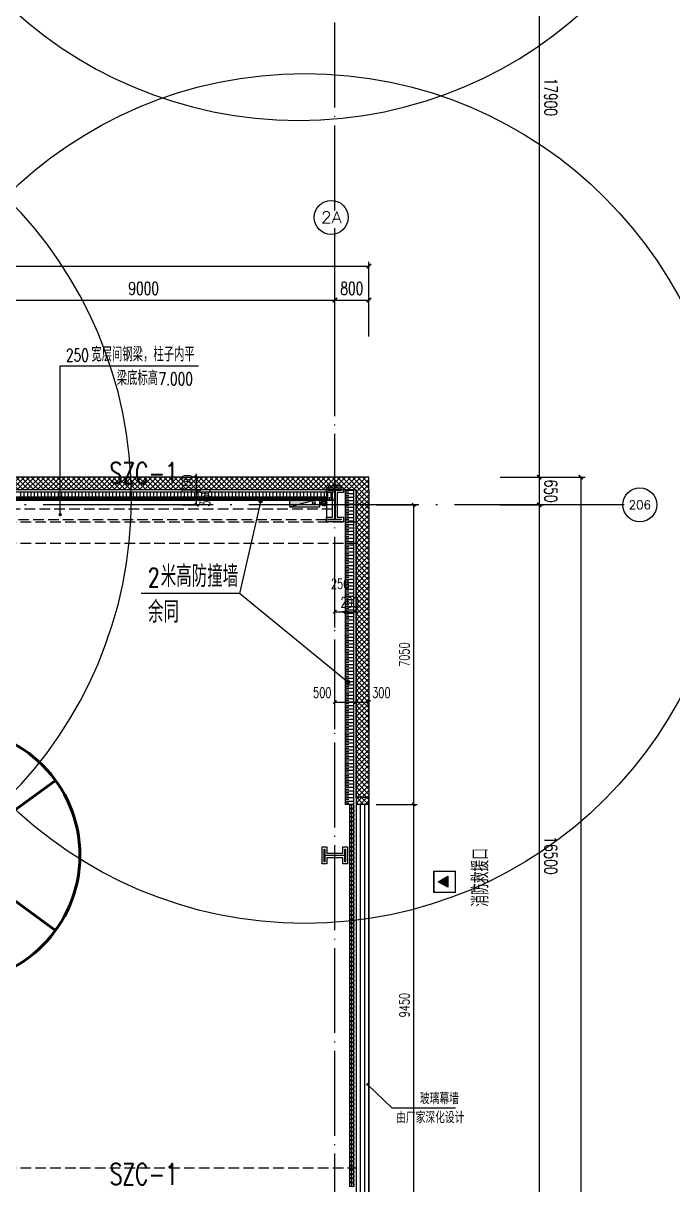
# Model space of a CAD drawing. Extents: x -1313754 to 847533, y 489853 to 941203.
# Drawn here: x -136190 to -120899, y 706568 to 733905 of the extents above; entities that cross this region are included whole.
import ezdxf
from ezdxf.enums import TextEntityAlignment as Align

# ---------------------------------------------------------------- set-up
doc = ezdxf.new("R2010")
doc.units = 0
doc.header["$LTSCALE"] = 1000
doc.header["$MEASUREMENT"] = 0
for name, pattern in [('CENTER', [2, 1.25, -0.25, 0.25, -0.25]), ('DASH', [0.35, 0.25, -0.1]), ('DOTE', [2.42, 2, -0.2, 0.02, -0.2])]:
    doc.linetypes.add(name, pattern=pattern)
doc.layers.get('Defpoints').update_dxf_attribs({"color": 210})
for name, color, linetype in [('99平面图例外参$0$A-HATCH-2', 251, 'Continuous'), ('A-AXIS-D', 1, 'Continuous'), ('A-AXIS-DOTE', 14, 'DOTE'), ('A-AXIS-DP', 126, 'Continuous'), ('A-AXIS-SYMB', 3, 'Continuous'), ('A-HATCH-2', 251, 'Continuous'), ('A-HRAIL', 173, 'Continuous'), ('A-LIN-V', 9, 'Continuous'), ('A-SFCE', 30, 'Continuous'), ('A-TEXT', 61, 'Continuous'), ('A-WINDOW', 140, 'Continuous'), ('AS-COLN', 6, 'Continuous'), ('AS-WALL', 40, 'Continuous'), ('AS-结构边线层', 200, 'Continuous'), ('CURTWALL', 4, 'Continuous'), ('DIM_SYMB', 3, 'Continuous'), ('PUB_HATCH', 8, 'Continuous'), ('PUB_TEXT', 7, 'Continuous'), ('RP-N2-01$0$$0$A-WIND-J', 1, 'Continuous'), ('RP-N2-01$0$A-WIND-J', 3, 'Continuous'), ('SB_ZF消火栓', 10, 'Continuous')]:
    doc.layers.add(name, color=color, linetype=linetype)
for name, color, linetype, lineweight in [('LG-ZF消防', 1, 'Continuous', 60), ('THIN', 7, 'Continuous', 0), ('柱间支撑', 6, 'CENTER', 0)]:
    doc.layers.add(name, color=color, linetype=linetype, lineweight=lineweight)
doc.styles.add('_TCH_AXIS', font='COMPLEX', dxfattribs={"bigfont": 'GBCBIG'})
doc.styles.add('_TCH_DIM', font='SIMPLEX', dxfattribs={"bigfont": 'GBCBIG'})
doc.styles.add('_TCH_DIM_T3', font='SIMPLEX', dxfattribs={"width": 0.705882, "bigfont": 'GBCBIG'})
doc.styles.add('A-DIM_T3', font='SIMPLEX', dxfattribs={"width": 0.705882, "bigfont": 'GBCBIG'})
doc.styles.add('TSSD_Rein', font='tj-romans1.shx', dxfattribs={"width": 0.7, "bigfont": 'tj-hztxt.shx'})
doc.dimstyles.new('_TCH_ARCH&&10', dxfattribs={"dimtxt": 29.75, "dimasz": 10, "dimexe": 10, "dimexo": 10, "dimgap": 12.625, "dimtad": 1, "dimdec": 0, "dimzin": 0, "dimdsep": 46, "dimtxsty": '_TCH_DIM_T3', "dimblk": 'ARCHTICK', "dimcen": 0.09, "dimclrt": 7, "dimazin": 2, "dimtfac": 1, "dimtdec": 0, "dimtix": 1, "dimtmove": 2, "dimatfit": 3, "dimfxl": 0, "dimtolj": 1, "dimtzin": 0, "dimarcsym": 0})
doc.dimstyles.new('_TCH_ARCH&&100', dxfattribs={"dimtxt": 297.5, "dimasz": 100, "dimexe": 100, "dimexo": 100, "dimgap": 126.25, "dimtad": 1, "dimdec": 0, "dimzin": 0, "dimdsep": 46, "dimtxsty": '_TCH_DIM_T3', "dimblk": 'ARCHTICK', "dimcen": 0.09, "dimclrt": 7, "dimazin": 2, "dimtfac": 1, "dimtdec": 0, "dimtix": 1, "dimtmove": 2, "dimatfit": 3, "dimfxl": 0, "dimtolj": 1, "dimtzin": 0, "dimarcsym": 0})
doc.dimstyles.new('_TCH_ARCH&&80', dxfattribs={"dimtxt": 238, "dimasz": 80, "dimexe": 80, "dimexo": 80, "dimgap": 101, "dimtad": 1, "dimdec": 0, "dimzin": 0, "dimdsep": 46, "dimtxsty": '_TCH_DIM_T3', "dimblk": 'ARCHTICK', "dimcen": 0.09, "dimclrt": 7, "dimazin": 2, "dimtfac": 1, "dimtdec": 0, "dimtix": 1, "dimtmove": 2, "dimatfit": 3, "dimfxl": 0, "dimtolj": 1, "dimtzin": 0, "dimarcsym": 0})
doc.dimstyles.new('A-DIM&&100', dxfattribs={"dimtxt": 297.5, "dimasz": 100, "dimexe": 100, "dimexo": 100, "dimgap": 126.25, "dimtad": 1, "dimdec": 0, "dimzin": 0, "dimdsep": 46, "dimtxsty": 'A-DIM_T3', "dimblk": 'ARCHTICK', "dimcen": 0.09, "dimclrt": 7, "dimazin": 2, "dimtfac": 1, "dimtdec": 0, "dimtix": 1, "dimtmove": 2, "dimatfit": 3, "dimfxl": 0, "dimtolj": 1, "dimtzin": 0, "dimarcsym": 0})
pattern_1 = [(45, (60, 0), (-60.000061, 60.000061), []), (135, (60, 0), (-60.000061, -60.000061), [])]

# ---------------------------------------------------------------- blocks, each defined once
blk = doc.blocks.new('_ArchTick')
at = {"color": 0, "linetype": 'ByBlock', "const_width": 0.4}
blk.add_lwpolyline([(-0.5, -0.5), (0.5, 0.5)], dxfattribs=at)
blk = doc.blocks.new('*D1317')
at = {"layer": 'A-AXIS-D', "color": 0, "lineweight": -2}
for p, q in [((95776, -63700), (96792, -63700)), ((96692, -63700), (96692, -81600)), ((95776, -81600), (96792, -81600))]:
    blk.add_line(p, q, dxfattribs=at)
at = {"layer": 'Defpoints', "color": 0}
for p in [(95676, -63700), (95676, -81600), (96692, -81600)]:
    blk.add_point(p, dxfattribs=at)
at = {"layer": 'A-AXIS-D', "color": 0, "lineweight": -2, "xscale": 100, "yscale": 100, "zscale": 100}
for p, rotation in [((96692, -63700), 90), ((96692, -81600), 270)]:
    blk.add_blockref('_ArchTick', p, dxfattribs=dict(at, rotation=rotation))
at = {"layer": 'A-AXIS-D', "color": 7, "insert": (96967, -72650), "char_height": 297.5, "attachment_point": 5, "rotation": 270, "style": 'A-DIM_T3'}
blk.add_mtext('\\A1;17900', dxfattribs=at)
blk = doc.blocks.new('*D1318')
at = {"layer": 'A-AXIS-D', "color": 0, "lineweight": -2}
for p, q in [((95776, -81600), (96792, -81600)), ((96692, -81600), (96692, -82250)), ((95776, -82250), (96792, -82250))]:
    blk.add_line(p, q, dxfattribs=at)
at = {"layer": 'Defpoints', "color": 0}
for p in [(95676, -81600), (95676, -82250), (96692, -82250)]:
    blk.add_point(p, dxfattribs=at)
at = {"layer": 'A-AXIS-D', "color": 0, "lineweight": -2, "xscale": 100, "yscale": 100, "zscale": 100}
for p, rotation in [((96692, -81600), 90), ((96692, -82250), 270)]:
    blk.add_blockref('_ArchTick', p, dxfattribs=dict(at, rotation=rotation))
at = {"layer": 'A-AXIS-D', "color": 7, "insert": (96967, -81925), "char_height": 297.5, "attachment_point": 5, "rotation": 270, "style": 'A-DIM_T3'}
blk.add_mtext('\\A1;650', dxfattribs=at)
blk = doc.blocks.new('*D1319')
at = {"layer": 'A-AXIS-D', "color": 0, "lineweight": -2}
for p, q in [((95776, -82250), (96792, -82250)), ((96692, -82250), (96692, -98750)), ((95776, -98750), (96792, -98750))]:
    blk.add_line(p, q, dxfattribs=at)
at = {"layer": 'Defpoints', "color": 0}
for p in [(95676, -82250), (95676, -98750), (96692, -98750)]:
    blk.add_point(p, dxfattribs=at)
at = {"layer": 'A-AXIS-D', "color": 0, "lineweight": -2, "xscale": 100, "yscale": 100, "zscale": 100}
for p, rotation in [((96692, -82250), 90), ((96692, -98750), 270)]:
    blk.add_blockref('_ArchTick', p, dxfattribs=dict(at, rotation=rotation))
at = {"layer": 'A-AXIS-D', "color": 7, "insert": (96967, -90500), "char_height": 297.5, "attachment_point": 5, "rotation": 270, "style": 'A-DIM_T3'}
blk.add_mtext('\\A1;16500', dxfattribs=at)
blk = doc.blocks.new('*D1402')
at = {"layer": 'A-AXIS-D', "color": 0, "lineweight": -2}
for p, q in [((82882, -78290), (82882, -77330)), ((91882, -78290), (91882, -77330)), ((82882, -77430), (91882, -77430))]:
    blk.add_line(p, q, dxfattribs=at)
at = {"layer": 'Defpoints', "color": 0}
for p in [(91882, -77430), (82882, -78390), (91882, -78390)]:
    blk.add_point(p, dxfattribs=at)
at = {"layer": 'A-AXIS-D', "color": 0, "lineweight": -2, "xscale": 100, "yscale": 100, "zscale": 100, "rotation": 180}
blk.add_blockref('_ArchTick', (82882, -77430), dxfattribs=at)
at = {"layer": 'A-AXIS-D', "color": 0, "lineweight": -2, "xscale": 100, "yscale": 100, "zscale": 100}
blk.add_blockref('_ArchTick', (91882, -77430), dxfattribs=at)
at = {"layer": 'A-AXIS-D', "color": 7, "insert": (87382, -77155), "char_height": 297.5, "attachment_point": 5, "style": '_TCH_DIM_T3'}
blk.add_mtext('\\A1;9000', dxfattribs=at)
blk = doc.blocks.new('*D1403')
at = {"layer": 'A-AXIS-D', "color": 0, "lineweight": -2}
for p, q in [((91882, -78290), (91882, -77330)), ((92682, -78290), (92682, -77330)), ((91882, -77430), (92682, -77430))]:
    blk.add_line(p, q, dxfattribs=at)
at = {"layer": 'Defpoints', "color": 0}
for p in [(92682, -77430), (91882, -78390), (92682, -78390)]:
    blk.add_point(p, dxfattribs=at)
at = {"layer": 'A-AXIS-D', "color": 0, "lineweight": -2, "xscale": 100, "yscale": 100, "zscale": 100, "rotation": 180}
blk.add_blockref('_ArchTick', (91882, -77430), dxfattribs=at)
at = {"layer": 'A-AXIS-D', "color": 0, "lineweight": -2, "xscale": 100, "yscale": 100, "zscale": 100}
blk.add_blockref('_ArchTick', (92682, -77430), dxfattribs=at)
at = {"layer": 'A-AXIS-D', "color": 7, "insert": (92282, -77155), "char_height": 297.5, "attachment_point": 5, "style": '_TCH_DIM_T3'}
blk.add_mtext('\\A1;800', dxfattribs=at)
blk = doc.blocks.new('*D1404')
at = {"layer": 'A-AXIS-D', "color": 0, "lineweight": -2}
for p, q in [((-65318, -78190), (-65318, -76530)), ((92682, -78190), (92682, -76530)), ((-65318, -76630), (92682, -76630))]:
    blk.add_line(p, q, dxfattribs=at)
at = {"layer": 'Defpoints', "color": 0}
for p in [(92682, -76630), (-65318, -78290), (92682, -78290)]:
    blk.add_point(p, dxfattribs=at)
at = {"layer": 'A-AXIS-D', "color": 0, "lineweight": -2, "xscale": 100, "yscale": 100, "zscale": 100, "rotation": 180}
blk.add_blockref('_ArchTick', (-65318, -76630), dxfattribs=at)
at = {"layer": 'A-AXIS-D', "color": 0, "lineweight": -2, "xscale": 100, "yscale": 100, "zscale": 100}
blk.add_blockref('_ArchTick', (92682, -76630), dxfattribs=at)
at = {"layer": 'A-AXIS-D', "color": 7, "insert": (13682, -76355), "char_height": 297.5, "attachment_point": 5, "style": '_TCH_DIM_T3'}
blk.add_mtext('\\A1;158000', dxfattribs=at)
blk = doc.blocks.new('*D1405')
at = {"layer": 'A-AXIS-D', "color": 0, "lineweight": -2}
for p, q in [((95876, -81600), (97772, -81600)), ((97672, -81600), (97672, -165400)), ((95876, -165400), (97772, -165400))]:
    blk.add_line(p, q, dxfattribs=at)
at = {"layer": 'Defpoints', "color": 0}
for p in [(95776, -81600), (95776, -165400), (97672, -165400)]:
    blk.add_point(p, dxfattribs=at)
at = {"layer": 'A-AXIS-D', "color": 0, "lineweight": -2, "xscale": 100, "yscale": 100, "zscale": 100}
for p, rotation in [((97672, -81600), 90), ((97672, -165400), 270)]:
    blk.add_blockref('_ArchTick', p, dxfattribs=dict(at, rotation=rotation))
at = {"layer": 'A-AXIS-D', "color": 7, "insert": (97947, -123500), "char_height": 297.5, "attachment_point": 5, "rotation": 270, "style": '_TCH_DIM_T3'}
blk.add_mtext('\\A1;83800', dxfattribs=at)
blk = doc.blocks.new('43243')
at = {"layer": 'AS-结构边线层'}
blk.add_lwpolyline([(-155994, 639720), (-146454, 639720), (-146454, 640170), (-144354, 640170), (-144354, 639720), (-128354, 639720), (-128354, 658060), (-128054, 658060), (-128054, 681330), (-128354, 681330), (-128354, 696460), (-128054, 696460), (-128054, 715680), (-128354, 715680), (-128354, 722920), (-128354, 722920), (-144354, 722920), (-144354, 722470), (-146454, 722470), (-146454, 722920), (-155994, 722920)], dxfattribs=at)
blk = doc.blocks.new('3243243')
at = {"layer": 'A-AXIS-SYMB'}
for p, q in [((-135320, 722340), (-135320, 725840)), ((-135320, 725840), (-132060, 725840))]:
    blk.add_line(p, q, dxfattribs=at)
at = {"layer": 'A-AXIS-SYMB', "const_width": 40}
blk.add_lwpolyline([(-135320, 722320, 1), (-135320, 722360, 1)], format="xyb", close=True, dxfattribs=at)
at = {"layer": 'A-SFCE', "linetype": 'DASH'}
for p, q in [((-128908.2, 722470), (-137704.2, 722470)), ((-129054.2, 722220), (-137704.2, 722220))]:
    blk.add_line(p, q, dxfattribs=at)
at = {"layer": 'PUB_TEXT', "style": '_TCH_DIM', "width": 0.705882}
for s, p in [('250', (-135185.2, 725945)), ('7.000', (-133005, 725385))]:
    blk.add_text(s, height=297.5, dxfattribs=at).set_placement(p)
at = {"layer": 'PUB_TEXT', "style": '_TCH_DIM'}
for s, p in [('宽层间钢梁，柱子内平', (-134585.2, 725945)), ('梁底标高', (-133988, 725385))]:
    blk.add_text(s, height=337.59, dxfattribs=at).set_placement(p)
blk = doc.blocks.new('*D1765')
at = {"layer": 'A-AXIS-DP', "color": 0, "lineweight": -2}
for p, q in [((-195790, 766880), (-195790, 766929)), ((-195790, 766919), (-195490, 766919)), ((-195490, 766880), (-195490, 766929))]:
    blk.add_line(p, q, dxfattribs=at)
at = {"layer": 'Defpoints', "color": 0}
for p in [(-195790, 766870), (-195490, 766919), (-195490, 766870)]:
    blk.add_point(p, dxfattribs=at)
at = {"layer": 'A-AXIS-DP', "color": 0, "lineweight": -2, "xscale": 10, "yscale": 10, "zscale": 10, "rotation": 180}
blk.add_blockref('_ArchTick', (-195790, 766919), dxfattribs=at)
at = {"layer": 'A-AXIS-DP', "color": 0, "lineweight": -2, "xscale": 10, "yscale": 10, "zscale": 10}
blk.add_blockref('_ArchTick', (-195490, 766919), dxfattribs=at)
at = {"layer": 'A-AXIS-DP', "color": 7, "insert": (-195640, 766946), "char_height": 29.8, "attachment_point": 5, "style": '_TCH_DIM_T3'}
blk.add_mtext('\\A1;300', dxfattribs=at)
blk = doc.blocks.new('*D1766')
at = {"layer": 'A-AXIS-DP', "color": 0, "lineweight": -2}
for p, q in [((-195800, 766820), (-195841, 766820)), ((-195831, 766120), (-195831, 766820)), ((-195800, 766120), (-195841, 766120))]:
    blk.add_line(p, q, dxfattribs=at)
at = {"layer": 'Defpoints', "color": 0}
for p in [(-195831, 766820), (-195790, 766820), (-195790, 766120)]:
    blk.add_point(p, dxfattribs=at)
at = {"layer": 'A-AXIS-DP', "color": 0, "lineweight": -2, "xscale": 10, "yscale": 10, "zscale": 10}
for p, rotation in [((-195831, 766820), 90), ((-195831, 766120), 270)]:
    blk.add_blockref('_ArchTick', p, dxfattribs=dict(at, rotation=rotation))
at = {"layer": 'A-AXIS-DP', "color": 7, "insert": (-195859, 766470), "char_height": 29.8, "attachment_point": 5, "rotation": 90, "style": '_TCH_DIM_T3'}
blk.add_mtext('\\A1;700', dxfattribs=at)
blk = doc.blocks.new('342343243')
at = {"layer": 'A-AXIS-DP', "color": 5}
blk.add_lwpolyline([(-155704, 832070), (-155404, 832070), (-155404, 832058), (-155550, 832058), (-155550, 831582), (-155404, 831582), (-155404, 831570), (-155704, 831570), (-155704, 831582), (-155558, 831582), (-155558, 832058), (-155704, 832058), (-155704, 832070)], close=True, dxfattribs=at)
at = {"layer": 'A-HATCH-2'}
blk.add_lwpolyline([(-155754, 832120), (-155354, 832120), (-155354, 832008), (-155500, 832008), (-155500, 831632), (-155354, 831632), (-155354, 831520), (-155754, 831520), (-155754, 831632), (-155608, 831632), (-155608, 832008), (-155754, 832008)], close=True, dxfattribs=at)
blk = doc.blocks.new('w42343')
at = {"layer": 'A-HATCH-2', "linetype": 'DASH'}
for p, q in [((-263654.2, 722170), (-128354.2, 722170)), ((-263654.2, 721670), (-128354.2, 721670)), ((-263654.2, 706970), (-128354.2, 706970))]:
    blk.add_line(p, q, dxfattribs=at)
blk = doc.blocks.new('w4324324')
at = {"layer": 'A-HATCH-2', "lineweight": 60}
for q in [(-1694760, 686605), (-1697614, 684532), (-1691907, 684532), (-1696524, 681178), (-1692997, 681178)]:
    blk.add_line((-1694760, 683605), q, dxfattribs=at)
blk.add_circle((-1694760, 683605), 3000, dxfattribs=at)
blk = doc.blocks.new('ner546')
at = {"layer": 'A-LIN-V'}
blk.add_blockref('w4324324', (631280, -64744), dxfattribs=at)
blk = doc.blocks.new('RP-N2-01$0$$0$xfjy')
at = {"layer": 'RP-N2-01$0$$0$A-WIND-J'}
h = blk.add_hatch(color=256, dxfattribs=at)
h.dxf.hatch_style = 1
h.paths.add_polyline_path([(1141876, -26214), (1142135, -26214), (1142005, -25989)])
at = {"layer": 'RP-N2-01$0$$0$A-WIND-J', "const_width": 25}
blk.add_lwpolyline([(1141755, -25889), (1141755, -26389), (1142255, -26389), (1142255, -25889)], close=True, dxfattribs=at)
at = {"layer": 'RP-N2-01$0$$0$A-WIND-J'}
for points in [[(1141755, -26389), (1142255, -26389), (1142255, -25889), (1141755, -25889)], [(1141876, -26214), (1142135, -26214), (1142005, -25989)]]:
    blk.add_lwpolyline(points, close=True, dxfattribs=at)
blk = doc.blocks.new('RP-N2-01$0$xfjy')
at = {"layer": 'RP-N2-01$0$$0$A-WIND-J'}
blk.add_blockref('RP-N2-01$0$$0$xfjy', (0, 0), dxfattribs=at)
blk = doc.blocks.new('1232')
at = {"layer": 'RP-N2-01$0$A-WIND-J', "xscale": -1.000000000000001, "rotation": 90}
blk.add_blockref('RP-N2-01$0$xfjy', (-152409, 1855705, 0), dxfattribs=at)
at = {"layer": 'A-TEXT', "style": '_TCH_DIM'}
blk.add_text('消防救援口', height=384.1, rotation=90, dxfattribs=at).set_placement((-125237, 713110, 0))
blk = doc.blocks.new('23124232432')
at = {"layer": '柱间支撑', "const_width": 100}
blk.add_lwpolyline([(-129054, 722720), (-137654, 722720)], dxfattribs=at)
at = {"layer": 'THIN', "style": 'TSSD_Rein', "width": 0.7}
for p in [(-133354, 722920), (-133354, 706420)]:
    blk.add_text('SZC-1', height=500, dxfattribs=at).set_placement(p, align=Align.BOTTOM_CENTER)
blk = doc.blocks.new('99平面图例外参$0$$LinePat$填挖边坡')
at = {"color": 0}
for p, q in [((0, 0), (0, -1500)), ((300, 0), (300, -600))]:
    blk.add_line(p, q, dxfattribs=at)
at = {"layer": 'Defpoints', "color": 0}
blk.add_point((600, 0), dxfattribs=at)
blk = doc.blocks.new('99平面图例外参$0$$LinePat$圆环')
for points in [[(0, 150), (300, 150)], [(0, 0), (300, 0)], [(0, -150), (300, -150)]]:
    blk.add_lwpolyline(points)
at = {"color": 0}
blk.add_circle((150, 0), 150, dxfattribs=at)
blk = doc.blocks.new('34242343243')
at = {"layer": 'A-LIN-V'}
for p, q in [((-128858, 722870), (-144354, 722870)), ((-128604, 715520), (-128604, 722914)), ((-128404, 715520), (-128404, 722914)), ((-128858, 722670), (-144354, 722670)), ((-128404, 715520), (-128604, 715520))]:
    blk.add_line(p, q, dxfattribs=at)
at = {"layer": '99平面图例外参$0$A-HATCH-2', "color": 203, "yscale": 0.1333333333333333, "zscale": 0.1333333333333333}
for p, xscale, rotation in [((-136245, 722670), -0.1338169328393815, 179.9999999999118), ((-136165, 722670), -0.1338169328393815, 179.9999999999118), ((-136084, 722670), -0.1338169328393815, 179.9999999999118), ((-136004, 722670), -0.1338169328393815, 179.9999999999118), ((-135924, 722670), -0.1338169328393815, 179.9999999999118), ((-135843, 722670), -0.1338169328393815, 179.9999999999118), ((-135763, 722670), -0.1338169328393815, 179.9999999999118), ((-135683, 722670), -0.1338169328393815, 179.9999999999118), ((-135603, 722670), -0.1338169328393815, 179.9999999999118), ((-135522, 722670), -0.1338169328393815, 179.9999999999118), ((-135442, 722670), -0.1338169328393815, 179.9999999999118), ((-135362, 722670), -0.1338169328393815, 179.9999999999118), ((-135281, 722670), -0.1338169328393815, 179.9999999999118), ((-135201, 722670), -0.1338169328393815, 179.9999999999118), ((-135121, 722670), -0.1338169328393815, 179.9999999999118), ((-135041, 722670), -0.1338169328393815, 179.9999999999118), ((-134960, 722670), -0.1338169328393815, 179.9999999999118), ((-134880, 722670), -0.1338169328393815, 179.9999999999118), ((-134800, 722670), -0.1338169328393815, 179.9999999999118), ((-134719, 722670), -0.1338169328393815, 179.9999999999118), ((-134639, 722670), -0.1338169328393815, 179.9999999999118), ((-134559, 722670), -0.1338169328393815, 179.9999999999118), ((-134478, 722670), -0.1338169328393815, 179.9999999999118), ((-134398, 722670), -0.1338169328393815, 179.9999999999118), ((-134318, 722670), -0.1338169328393815, 179.9999999999118), ((-134238, 722670), -0.1338169328393815, 179.9999999999118), ((-134157, 722670), -0.1338169328393815, 179.9999999999118), ((-134077, 722670), -0.1338169328393815, 179.9999999999118), ((-133997, 722670), -0.1338169328393815, 179.9999999999118), ((-133916, 722670), -0.1338169328393815, 179.9999999999118), ((-133836, 722670), -0.1338169328393815, 179.9999999999118), ((-133756, 722670), -0.1338169328393815, 179.9999999999118), ((-133676, 722670), -0.1338169328393815, 179.9999999999118), ((-133595, 722670), -0.1338169328393815, 179.9999999999118), ((-133515, 722670), -0.1338169328393815, 179.9999999999118), ((-133435, 722670), -0.1338169328393815, 179.9999999999118), ((-133354, 722670), -0.1338169328393815, 179.9999999999118), ((-133274, 722670), -0.1338169328393815, 179.9999999999118), ((-133194, 722670), -0.1338169328393815, 179.9999999999118), ((-133114, 722670), -0.1338169328393815, 179.9999999999118), ((-133033, 722670), -0.1338169328393815, 179.9999999999118), ((-132953, 722670), -0.1338169328393815, 179.9999999999118), ((-132873, 722670), -0.1338169328393815, 179.9999999999118), ((-132792, 722670), -0.1338169328393815, 179.9999999999118), ((-132712, 722670), -0.1338169328393815, 179.9999999999118), ((-132632, 722670), -0.1338169328393815, 179.9999999999118), ((-132552, 722670), -0.1338169328393815, 179.9999999999118), ((-132471, 722670), -0.1338169328393815, 179.9999999999118), ((-132391, 722670), -0.1338169328393815, 179.9999999999118), ((-132311, 722670), -0.1338169328393815, 179.9999999999118), ((-132230, 722670), -0.1338169328393815, 179.9999999999118), ((-132150, 722670), -0.1338169328393815, 179.9999999999118), ((-132070, 722670), -0.1338169328393815, 179.9999999999118), ((-131989, 722670), -0.1338169328393815, 179.9999999999118), ((-131909, 722670), -0.1338169328393815, 179.9999999999118), ((-131829, 722670), -0.1338169328393815, 179.9999999999118), ((-131749, 722670), -0.1338169328393815, 179.9999999999118), ((-131668, 722670), -0.1338169328393815, 179.9999999999118), ((-131588, 722670), -0.1338169328393815, 179.9999999999118), ((-131508, 722670), -0.1338169328393815, 179.9999999999118), ((-131427, 722670), -0.1338169328393815, 179.9999999999118), ((-131347, 722670), -0.1338169328393815, 179.9999999999118), ((-131267, 722670), -0.1338169328393815, 179.9999999999118), ((-131187, 722670), -0.1338169328393815, 179.9999999999118), ((-131106, 722670), -0.1338169328393815, 179.9999999999118), ((-131026, 722670), -0.1338169328393815, 179.9999999999118), ((-130946, 722670), -0.1338169328393815, 179.9999999999118), ((-130865, 722670), -0.1338169328393815, 179.9999999999118), ((-130785, 722670), -0.1338169328393815, 179.9999999999118), ((-130705, 722670), -0.1338169328393815, 179.9999999999118), ((-130625, 722670), -0.1338169328393815, 179.9999999999118), ((-130544, 722670), -0.1338169328393815, 179.9999999999118), ((-130464, 722670), -0.1338169328393815, 179.9999999999118), ((-130384, 722670), -0.1338169328393815, 179.9999999999118), ((-130303, 722670), -0.1338169328393815, 179.9999999999118), ((-130223, 722670), -0.1338169328393815, 179.9999999999118), ((-130143, 722670), -0.1338169328393815, 179.9999999999118), ((-130063, 722670), -0.1338169328393815, 179.9999999999118), ((-129982, 722670), -0.1338169328393815, 179.9999999999118), ((-129902, 722670), -0.1338169328393815, 179.9999999999118), ((-129822, 722670), -0.1338169328393815, 179.9999999999118), ((-129741, 722670), -0.1338169328393815, 179.9999999999118), ((-129661, 722670), -0.1338169328393815, 179.9999999999118), ((-129581, 722670), -0.1338169328393815, 179.9999999999118), ((-129501, 722670), -0.1338169328393815, 179.9999999999118), ((-129420, 722670), -0.1338169328393815, 179.9999999999118), ((-129340, 722670), -0.1338169328393815, 179.9999999999118), ((-129260, 722670), -0.1338169328393815, 179.9999999999118), ((-129179, 722670), -0.1338169328393815, 179.9999999999118), ((-129099, 722670), -0.1338169328393815, 179.9999999999118), ((-129019, 722670), -0.1338169328393815, 179.9999999999118), ((-128938, 722670), -0.1338169328393815, 179.9999999999118), ((-128604, 722914), -0.133949268261889, 89.9999999991862), ((-128604, 722834), -0.133949268261889, 89.9999999991862), ((-128604, 722753), -0.133949268261889, 89.9999999991862), ((-128604, 722673), -0.133949268261889, 89.9999999991862), ((-128604, 722593), -0.133949268261889, 89.9999999991862), ((-128604, 722512), -0.133949268261889, 89.9999999991862), ((-128604, 722432), -0.133949268261889, 89.9999999991862), ((-128604, 722351), -0.133949268261889, 89.9999999991862), ((-128604, 722271), -0.133949268261889, 89.9999999991862), ((-128604, 722191), -0.133949268261889, 89.9999999991862), ((-128604, 722110), -0.133949268261889, 89.9999999991862), ((-128604, 722030), -0.133949268261889, 89.9999999991862), ((-128604, 721950), -0.133949268261889, 89.9999999991862), ((-128604, 721869), -0.133949268261889, 89.9999999991862), ((-128604, 721789), -0.133949268261889, 89.9999999991862), ((-128604, 721708), -0.133949268261889, 89.9999999991862), ((-128604, 721628), -0.133949268261889, 89.9999999991862), ((-128604, 721548), -0.133949268261889, 89.9999999991862), ((-128604, 721467), -0.133949268261889, 89.9999999991862), ((-128604, 721387), -0.133949268261889, 89.9999999991862), ((-128604, 721307), -0.133949268261889, 89.9999999991862), ((-128604, 721226), -0.133949268261889, 89.9999999991862), ((-128604, 721146), -0.133949268261889, 89.9999999991862), ((-128604, 721065), -0.133949268261889, 89.9999999991862), ((-128604, 720985), -0.133949268261889, 89.9999999991862), ((-128604, 720905), -0.133949268261889, 89.9999999991862), ((-128604, 720824), -0.133949268261889, 89.9999999991862), ((-128604, 720744), -0.133949268261889, 89.9999999991862), ((-128604, 720664), -0.133949268261889, 89.9999999991862), ((-128604, 720583), -0.133949268261889, 89.9999999991862), ((-128604, 720503), -0.133949268261889, 89.9999999991862), ((-128604, 720423), -0.133949268261889, 89.9999999991862), ((-128604, 720342), -0.133949268261889, 89.9999999991862), ((-128604, 720262), -0.133949268261889, 89.9999999991862), ((-128604, 720181), -0.133949268261889, 89.9999999991862), ((-128604, 720101), -0.133949268261889, 89.9999999991862), ((-128604, 720021), -0.133949268261889, 89.9999999991862), ((-128604, 719940), -0.133949268261889, 89.9999999991862), ((-128604, 719860), -0.133949268261889, 89.9999999991862), ((-128604, 719780), -0.133949268261889, 89.9999999991862), ((-128604, 719699), -0.133949268261889, 89.9999999991862), ((-128604, 719619), -0.133949268261889, 89.9999999991862), ((-128604, 719538), -0.133949268261889, 89.9999999991862), ((-128604, 719458), -0.133949268261889, 89.9999999991862), ((-128604, 719378), -0.133949268261889, 89.9999999991862), ((-128604, 719297), -0.133949268261889, 89.9999999991862), ((-128604, 719217), -0.133949268261889, 89.9999999991862), ((-128604, 719137), -0.133949268261889, 89.9999999991862), ((-128604, 719056), -0.133949268261889, 89.9999999991862), ((-128604, 718976), -0.133949268261889, 89.9999999991862), ((-128604, 718896), -0.133949268261889, 89.9999999991862), ((-128604, 718815), -0.133949268261889, 89.9999999991862), ((-128604, 718735), -0.133949268261889, 89.9999999991862), ((-128604, 718654), -0.133949268261889, 89.9999999991862), ((-128604, 718574), -0.133949268261889, 89.9999999991862), ((-128604, 718494), -0.133949268261889, 89.9999999991862), ((-128604, 718413), -0.133949268261889, 89.9999999991862), ((-128604, 718333), -0.133949268261889, 89.9999999991862), ((-128604, 718253), -0.133949268261889, 89.9999999991862), ((-128604, 718172), -0.133949268261889, 89.9999999991862), ((-128604, 718092), -0.133949268261889, 89.9999999991862), ((-128604, 718011), -0.133949268261889, 89.9999999991862), ((-128604, 717931), -0.133949268261889, 89.9999999991862), ((-128604, 717851), -0.133949268261889, 89.9999999991862), ((-128604, 717770), -0.133949268261889, 89.9999999991862), ((-128604, 717690), -0.133949268261889, 89.9999999991862), ((-128604, 717610), -0.133949268261889, 89.9999999991862), ((-128604, 717529), -0.133949268261889, 89.9999999991862), ((-128604, 717449), -0.133949268261889, 89.9999999991862), ((-128604, 717368), -0.133949268261889, 89.9999999991862), ((-128604, 717288), -0.133949268261889, 89.9999999991862), ((-128604, 717208), -0.133949268261889, 89.9999999991862), ((-128604, 717127), -0.133949268261889, 89.9999999991862), ((-128604, 717047), -0.133949268261889, 89.9999999991862), ((-128604, 716967), -0.133949268261889, 89.9999999991862), ((-128604, 716886), -0.133949268261889, 89.9999999991862), ((-128604, 716806), -0.133949268261889, 89.9999999991862), ((-128604, 716726), -0.133949268261889, 89.9999999991862), ((-128604, 716645), -0.133949268261889, 89.9999999991862), ((-128604, 716565), -0.133949268261889, 89.9999999991862), ((-128604, 716484), -0.133949268261889, 89.9999999991862), ((-128604, 716404), -0.133949268261889, 89.9999999991862), ((-128604, 716324), -0.133949268261889, 89.9999999991862), ((-128604, 716243), -0.133949268261889, 89.9999999991862), ((-128604, 716163), -0.133949268261889, 89.9999999991862), ((-128604, 716083), -0.133949268261889, 89.9999999991862), ((-128604, 716002), -0.133949268261889, 89.9999999991862), ((-128604, 715922), -0.133949268261889, 89.9999999991862), ((-128604, 715841), -0.133949268261889, 89.9999999991862), ((-128604, 715761), -0.133949268261889, 89.9999999991862), ((-128604, 715681), -0.133949268261889, 89.9999999991862), ((-128604, 715600), -0.133949268261889, 89.9999999991862)]:
    blk.add_blockref('99平面图例外参$0$$LinePat$填挖边坡', p, dxfattribs=dict(at, xscale=xscale, rotation=rotation))
at = {"layer": 'A-HRAIL', "xscale": 0.3333333333304609, "yscale": 0.3333333333304609, "zscale": 0.3333333333304609, "rotation": 90}
for p in [(-128454, 715420), (-128454, 715320), (-128454, 715220), (-128454, 715120), (-128454, 715020), (-128454, 714920), (-128454, 714820), (-128454, 714720), (-128454, 714620), (-128454, 714520), (-128454, 714420), (-128454, 714320), (-128454, 714220), (-128454, 714120), (-128454, 714020), (-128454, 713920), (-128454, 713820), (-128454, 713720), (-128454, 713620), (-128454, 713520), (-128454, 713420), (-128454, 713320), (-128454, 713220), (-128454, 713120), (-128454, 713020), (-128454, 712920), (-128454, 712820), (-128454, 712720), (-128454, 712620), (-128454, 712520), (-128454, 712420), (-128454, 712320), (-128454, 712220), (-128454, 712120), (-128454, 712020), (-128454, 711920), (-128454, 711820), (-128454, 711720), (-128454, 711620), (-128454, 711520), (-128454, 711420), (-128454, 711320), (-128454, 711220), (-128454, 711120), (-128454, 711020), (-128454, 710920), (-128454, 710820), (-128454, 710720), (-128454, 710620), (-128454, 710520), (-128454, 710420), (-128454, 710320), (-128454, 710220), (-128454, 710120), (-128454, 710020), (-128454, 709920), (-128454, 709820), (-128454, 709720), (-128454, 709620), (-128454, 709520), (-128454, 709420), (-128454, 709320), (-128454, 709220), (-128454, 709120), (-128454, 709020), (-128454, 708920), (-128454, 708820), (-128454, 708720), (-128454, 708620), (-128454, 708520), (-128454, 708420), (-128454, 708320), (-128454, 708220), (-128454, 708120), (-128454, 708020), (-128454, 707920), (-128454, 707820), (-128454, 707720), (-128454, 707620), (-128454, 707520), (-128454, 707420), (-128454, 707320), (-128454, 707220), (-128454, 707120), (-128454, 707020), (-128454, 706920), (-128454, 706820), (-128454, 706720), (-128454, 706620), (-128454, 706520)]:
    blk.add_blockref('99平面图例外参$0$$LinePat$圆环', p, dxfattribs=at)
blk = doc.blocks.new('A$C5D961328')
at = {"layer": 'SB_ZF消火栓'}
blk.add_hatch(color=256, dxfattribs=at).paths.add_polyline_path([(0, 40), (700, 40), (700, 240)])
at = {"layer": 'A-LIN-V', "ltscale": 500}
blk.add_circle((350, 40), 10001, dxfattribs=at)
at = {"layer": 'SB_ZF消火栓'}
for p, q in [((700, 240), (0, 240)), ((0, 240), (0, 40)), ((700, 240), (0, 40)), ((0, 40), (700, 40)), ((700, 240), (700, 40))]:
    blk.add_line(p, q, dxfattribs=at)
at = {"layer": 'SB_ZF消火栓', "color": 1}
blk.add_circle((140, 140), 32.5, dxfattribs=at)
blk = doc.blocks.new('43242343')
at = {"layer": 'LG-ZF消防', "linetype": 'Continuous'}
blk.add_circle((-129111, 722620), 50, dxfattribs=at)
blk = doc.blocks.new('234243242332')
at = {"layer": 'LG-ZF消防', "linetype": 'Continuous'}
blk.add_blockref('43242343', (0, 0), dxfattribs=at)
at = {"layer": 'SB_ZF消火栓', "xscale": -1}
blk.add_blockref('A$C5D961328', (-129354, 741580), dxfattribs=at)
at = {"layer": 'SB_ZF消火栓', "xscale": -1, "rotation": 180}
blk.add_blockref('A$C5D961328', (-143994, 722760), dxfattribs=at)
at = {"layer": 'SB_ZF消火栓', "rotation": 180}
blk.add_blockref('A$C5D961328', (-129211, 722760), dxfattribs=at)
blk = doc.blocks.new('*D183')
at = {"layer": 'A-AXIS-DP', "color": 0, "lineweight": -2}
for p, q in [((-128854, 719680), (-128854, 720136)), ((-128604, 719680), (-128604, 720136)), ((-128854, 720056), (-128604, 720056))]:
    blk.add_line(p, q, dxfattribs=at)
at = {"layer": 'Defpoints', "color": 0}
for p in [(-128604, 720056), (-128854, 719600), (-128604, 719600)]:
    blk.add_point(p, dxfattribs=at)
at = {"layer": 'A-AXIS-DP', "color": 0, "lineweight": -2, "xscale": 80, "yscale": 80, "zscale": 80, "rotation": 180}
blk.add_blockref('_ArchTick', (-128854, 720056), dxfattribs=at)
at = {"layer": 'A-AXIS-DP', "color": 0, "lineweight": -2, "xscale": 80, "yscale": 80, "zscale": 80}
blk.add_blockref('_ArchTick', (-128604, 720056), dxfattribs=at)
at = {"layer": 'A-AXIS-DP', "color": 7, "insert": (-128729, 720710), "char_height": 238, "attachment_point": 5, "style": '_TCH_DIM_T3'}
blk.add_mtext('\\A1;250', dxfattribs=at)
blk = doc.blocks.new('*D184')
at = {"layer": 'A-AXIS-DP', "color": 0, "lineweight": -2}
for p, q in [((-128604, 719680), (-128604, 720136)), ((-128404, 719680), (-128404, 720136)), ((-128604, 720056), (-128684, 720056)), ((-128604, 720056), (-128404, 720056)), ((-128404, 720056), (-128324, 720056))]:
    blk.add_line(p, q, dxfattribs=at)
at = {"layer": 'Defpoints', "color": 0}
for p in [(-128404, 720056), (-128604, 719600), (-128404, 719600)]:
    blk.add_point(p, dxfattribs=at)
at = {"layer": 'A-AXIS-DP', "color": 0, "lineweight": -2, "xscale": 80, "yscale": 80, "zscale": 80}
blk.add_blockref('_ArchTick', (-128604, 720056), dxfattribs=at)
at = {"layer": 'A-AXIS-DP', "color": 0, "lineweight": -2, "xscale": 80, "yscale": 80, "zscale": 80, "rotation": 180}
blk.add_blockref('_ArchTick', (-128404, 720056), dxfattribs=at)
at = {"layer": 'A-AXIS-DP', "color": 7, "insert": (-128504, 720276), "char_height": 238, "attachment_point": 5, "style": '_TCH_DIM_T3'}
blk.add_mtext('\\A1;200', dxfattribs=at)
blk = doc.blocks.new('*D585')
at = {"layer": 'A-AXIS-DP', "color": 0, "lineweight": -2}
for p, q in [((-128854, 717290), (-128854, 718010)), ((-128854, 717930), (-128354, 717930)), ((-128354, 717290), (-128354, 718010))]:
    blk.add_line(p, q, dxfattribs=at)
at = {"layer": 'Defpoints', "color": 0}
for p in [(-128354, 717930), (-128854, 717210), (-128354, 717210)]:
    blk.add_point(p, dxfattribs=at)
at = {"layer": 'A-AXIS-DP', "color": 0, "lineweight": -2, "xscale": 80, "yscale": 80, "zscale": 80, "rotation": 180}
blk.add_blockref('_ArchTick', (-128854, 717930), dxfattribs=at)
at = {"layer": 'A-AXIS-DP', "color": 0, "lineweight": -2, "xscale": 80, "yscale": 80, "zscale": 80}
blk.add_blockref('_ArchTick', (-128354, 717930), dxfattribs=at)
at = {"layer": 'A-AXIS-DP', "color": 7, "insert": (-129150, 718150), "char_height": 238, "attachment_point": 5, "style": '_TCH_DIM_T3'}
blk.add_mtext('\\A1;500', dxfattribs=at)
blk = doc.blocks.new('*D586')
at = {"layer": 'A-AXIS-DP', "color": 0, "lineweight": -2}
for p, q in [((-128354, 717290), (-128354, 718010)), ((-128354, 717930), (-128054, 717930)), ((-128054, 717290), (-128054, 718010))]:
    blk.add_line(p, q, dxfattribs=at)
at = {"layer": 'Defpoints', "color": 0}
for p in [(-128054, 717930), (-128354, 717210), (-128054, 717210)]:
    blk.add_point(p, dxfattribs=at)
at = {"layer": 'A-AXIS-DP', "color": 0, "lineweight": -2, "xscale": 80, "yscale": 80, "zscale": 80, "rotation": 180}
blk.add_blockref('_ArchTick', (-128354, 717930), dxfattribs=at)
at = {"layer": 'A-AXIS-DP', "color": 0, "lineweight": -2, "xscale": 80, "yscale": 80, "zscale": 80}
blk.add_blockref('_ArchTick', (-128054, 717930), dxfattribs=at)
at = {"layer": 'A-AXIS-DP', "color": 7, "insert": (-127758, 718150), "char_height": 238, "attachment_point": 5, "style": '_TCH_DIM_T3'}
blk.add_mtext('\\A1;300', dxfattribs=at)
blk = doc.blocks.new('*D587')
at = {"layer": 'A-AXIS-DP', "color": 0, "lineweight": -2}
for p, q in [((-132450, 722920), (-132031, 722920)), ((-132111, 722570), (-132111, 722920)), ((-132450, 722570), (-132031, 722570))]:
    blk.add_line(p, q, dxfattribs=at)
at = {"layer": 'Defpoints', "color": 0}
for p in [(-132530, 722920), (-132111, 722920), (-132530, 722570)]:
    blk.add_point(p, dxfattribs=at)
at = {"layer": 'A-AXIS-DP', "color": 0, "lineweight": -2, "xscale": 80, "yscale": 80, "zscale": 80}
for p, rotation in [((-132111, 722920), 90), ((-132111, 722570), 270)]:
    blk.add_blockref('_ArchTick', p, dxfattribs=dict(at, rotation=rotation))
at = {"layer": 'A-AXIS-DP', "color": 7, "insert": (-131910, 722745), "char_height": 238, "attachment_point": 5, "rotation": 90, "style": '_TCH_DIM_T3'}
blk.add_mtext('\\A1;350', dxfattribs=at)
blk = doc.blocks.new('*D588')
at = {"layer": 'A-AXIS-DP', "color": 0, "lineweight": -2}
for p, q in [((-132450, 723220), (-132031, 723220)), ((-132111, 723220), (-132111, 723300)), ((-132111, 722920), (-132111, 723220)), ((-132450, 722920), (-132031, 722920)), ((-132111, 722920), (-132111, 722840))]:
    blk.add_line(p, q, dxfattribs=at)
at = {"layer": 'Defpoints', "color": 0}
for p in [(-132530, 723220), (-132111, 723220), (-132530, 722920)]:
    blk.add_point(p, dxfattribs=at)
at = {"layer": 'A-AXIS-DP', "color": 0, "lineweight": -2, "xscale": 80, "yscale": 80, "zscale": 80}
for p, rotation in [((-132111, 723220), 270), ((-132111, 722920), 90)]:
    blk.add_blockref('_ArchTick', p, dxfattribs=dict(at, rotation=rotation))
at = {"layer": 'A-AXIS-DP', "color": 7, "insert": (-132331, 723070), "char_height": 238, "attachment_point": 5, "rotation": 90, "style": '_TCH_DIM_T3'}
blk.add_mtext('\\A1;300', dxfattribs=at)
blk = doc.blocks.new('*D1202')
at = {"layer": 'A-AXIS-DP', "color": 0, "lineweight": -2}
for p, q in [((-127880, 722570), (-126917, 722570)), ((-126997, 715520), (-126997, 722570)), ((-127880, 715520), (-126917, 715520))]:
    blk.add_line(p, q, dxfattribs=at)
at = {"layer": 'Defpoints', "color": 0}
for p in [(-127960, 722570), (-126997, 722570), (-127960, 715520)]:
    blk.add_point(p, dxfattribs=at)
at = {"layer": 'A-AXIS-DP', "color": 0, "lineweight": -2, "xscale": 80, "yscale": 80, "zscale": 80}
for p, rotation in [((-126997, 722570), 90), ((-126997, 715520), 270)]:
    blk.add_blockref('_ArchTick', p, dxfattribs=dict(at, rotation=rotation))
at = {"layer": 'A-AXIS-DP', "color": 7, "insert": (-127217, 719045), "char_height": 238, "attachment_point": 5, "rotation": 90, "style": '_TCH_DIM_T3'}
blk.add_mtext('\\A1;7050', dxfattribs=at)
blk = doc.blocks.new('*D1203')
at = {"layer": 'A-AXIS-DP', "color": 0, "lineweight": -2}
for p, q in [((-127880, 715520), (-126917, 715520)), ((-126997, 706070), (-126997, 715520)), ((-127880, 706070), (-126917, 706070))]:
    blk.add_line(p, q, dxfattribs=at)
at = {"layer": 'Defpoints', "color": 0}
for p in [(-127960, 715520), (-126997, 715520), (-127960, 706070)]:
    blk.add_point(p, dxfattribs=at)
at = {"layer": 'A-AXIS-DP', "color": 0, "lineweight": -2, "xscale": 80, "yscale": 80, "zscale": 80}
for p, rotation in [((-126997, 715520), 90), ((-126997, 706070), 270)]:
    blk.add_blockref('_ArchTick', p, dxfattribs=dict(at, rotation=rotation))
at = {"layer": 'A-AXIS-DP', "color": 7, "insert": (-127217, 710795), "char_height": 238, "attachment_point": 5, "rotation": 90, "style": '_TCH_DIM_T3'}
blk.add_mtext('\\A1;9450', dxfattribs=at)
blk = doc.blocks.new('dote')
at = {"layer": 'A-AXIS-D'}
for centre in [(91797.3, -75483.9), (99061.5, -82248.9)]:
    blk.add_circle(centre, 400, dxfattribs=at)
at = {"layer": 'A-AXIS-DOTE'}
blk.add_line((91882.2, -264080), (91882.2, 36662.3), dxfattribs=at)
at = {"layer": 'A-AXIS-DOTE', "ltscale": 2}
blk.add_line((98696.4, -82250), (-75513.6, -82250), dxfattribs=at)
at = {"layer": 'PUB_TEXT', "style": '_TCH_AXIS'}
for s, height, p, p2 in [('2A', 270.86, (91552.2, -75619.3), (92042.4, -75619.3)), ('206', 202.97, (98800.5, -82350.4), (99322.4, -82350.4))]:
    blk.add_text(s, height=height, dxfattribs=at).set_placement(p, p2, align=Align.FIT)
at = {"layer": 'A-AXIS-D'}
for base, p1, p2, dimstyle, picture, middle in [((96692.2, -81600), (95676.4, -63700), (95676.4, -81600), 'A-DIM&&100', '*D1317', (96967.2, -72650)), ((96692.2, -82250), (95676.4, -81600), (95676.4, -82250), 'A-DIM&&100', '*D1318', (96967.2, -81925)), ((97671.9, -165400), (95776.4, -81600), (95776.4, -165400), '_TCH_ARCH&&100', '*D1405', (97946.9, -123500)), ((96692.2, -98750), (95676.4, -82250), (95676.4, -98750), 'A-DIM&&100', '*D1319', (96967.2, -90500))]:
    dim = blk.add_linear_dim(base=base, p1=p1, p2=p2, angle=270, dimstyle=dimstyle, override={"dimgap": 0}, dxfattribs=at)
    dim.commit()
    dim.dimension.update_dxf_attribs({"geometry": picture, "text_midpoint": middle, "dimtype": 161, "text_rotation": 270})
for base, p1, p2, picture, middle in [((92682.2, -76630), (-65317.8, -78290), (92682.2, -78290), '*D1404', (13682.2, -76355)), ((91882.2, -77430), (82882.2, -78390), (91882.2, -78390), '*D1402', (87382.2, -77155)), ((92682.2, -77430), (91882.2, -78390), (92682.2, -78390), '*D1403', (92282.2, -77155))]:
    dim = blk.add_linear_dim(base=base, p1=p1, p2=p2, angle=0, dimstyle='_TCH_ARCH&&100', override={"dimgap": 0}, dxfattribs=at)
    dim.commit()
    dim.dimension.update_dxf_attribs({"geometry": picture, "text_midpoint": middle, "dimtype": 161})
blk = doc.blocks.new('nt66')
at = {"layer": 'A-HATCH-2'}
blk.add_lwpolyline([(-195840, 766870), (-195440, 766870), (-195440, 766758), (-195586, 766758), (-195586, 766182), (-195440, 766182), (-195440, 766070), (-195840, 766070), (-195840, 766182), (-195694, 766182), (-195694, 766758), (-195840, 766758)], close=True, dxfattribs=at)
at = {"layer": 'AS-COLN'}
blk.add_lwpolyline([(-195790, 766820), (-195490, 766820), (-195490, 766808), (-195636, 766808), (-195636, 766132), (-195490, 766132), (-195490, 766120), (-195790, 766120), (-195790, 766132), (-195644, 766132), (-195644, 766808), (-195790, 766808)], close=True, dxfattribs=at)
at = {"layer": 'A-AXIS-DP'}
for p1, p2, distance, picture, middle in [((-195790, 766120), (-195790, 766820), 41.2, '*D1766', (-195858.7, 766470)), ((-195790, 766870), (-195490, 766870), 48.8, '*D1765', (-195640, 766946.2))]:
    dim = blk.add_aligned_dim(p1=p1, p2=p2, distance=distance, dimstyle='_TCH_ARCH&&10', dxfattribs=at)
    dim.commit()
    dim.dimension.update_dxf_attribs({"geometry": picture, "text_midpoint": middle})
blk = doc.blocks.new('33333')
blk.add_blockref('nt66', (66786, -43900))
at = {"layer": 'A-AXIS-DP', "rotation": 270}
blk.add_blockref('342343243', (-960674, 558766), dxfattribs=at)

msp = doc.modelspace()

# ---------------------------------------------------------------- hatches: boundary and pattern name
at = {"layer": 'PUB_HATCH'}
h = msp.add_hatch(dxfattribs=at)
h.set_pattern_fill('多孔材料', color=256, scale=30, style=0)
h.set_pattern_definition(pattern_1)
h.paths.add_polyline_path([(-128204.2, 723020), (-128204.2, 723220), (-137854.2, 723220), (-137854.2, 722920), (-128354.2, 722920)])
h = msp.add_hatch(dxfattribs=at)
h.set_pattern_fill('多孔材料', color=256, scale=30, style=0)
h.set_pattern_definition(pattern_1)
h.paths.add_polyline_path([(-128054.2, 723220), (-128204.2, 723220), (-128204.2, 723020), (-128054.2, 722920)])
h = msp.add_hatch(dxfattribs=at)
h.set_pattern_fill('多孔材料', color=256, scale=30, style=0)
h.set_pattern_definition(pattern_1)
h.paths.add_polyline_path([(-128204.2, 723020), (-128354.2, 722920), (-128354.2, 715520), (-128054.2, 715520), (-128054.2, 722920)])

# ---------------------------------------------------------------- linework, layer by layer
at = {"layer": 'A-AXIS-SYMB'}
for p, q in [((-128085.2, 708928.2), (-127510, 708380)), ((-127510, 708380), (-126010, 708380))]:
    msp.add_line(p, q, dxfattribs=at)
at = {"layer": 'A-AXIS-SYMB', "const_width": 32}
msp.add_lwpolyline([(-128096.8, 708939.2, 1), (-128073.6, 708917.1, 1)], format="xyb", close=True, dxfattribs=at)
at = {"layer": 'AS-WALL'}
for p, q in [((-128204.2, 723220), (-137854.2, 723220)), ((-128054.2, 723220), (-128204.2, 723220)), ((-128054.2, 722920), (-128054.2, 723220)), ((-128354.2, 722920), (-137854.2, 722920)), ((-128354.2, 722920), (-128354.2, 715520)), ((-128054.2, 722920), (-128054.2, 715520)), ((-128054.2, 722920), (-128054.2, 722920)), ((-128054.2, 715520), (-128354.2, 715520))]:
    msp.add_line(p, q, dxfattribs=at)
at = {"layer": 'CURTWALL'}
for p, q in [((-128354.2, 715520), (-128354.2, 696620)), ((-128054.2, 715520), (-128354.2, 715520)), ((-128254.2, 715520), (-128254.2, 696620)), ((-128154.2, 715520), (-128154.2, 696620)), ((-128054.2, 715520), (-128054.2, 696620))]:
    msp.add_line(p, q, dxfattribs=at)
at = {"layer": 'DIM_SYMB'}
for p, q in [((-130600, 722670), (-131100, 720480)), ((-131100, 720480), (-133410, 720480)), ((-128550, 718400), (-131100, 720480))]:
    msp.add_line(p, q, dxfattribs=at)
at = {"layer": 'DIM_SYMB', "const_width": 60}
for points in [[(-130593.3, 722699.2, 1), (-130606.7, 722640.8, 1)], [(-128526.8, 718381, 1), (-128573.2, 718419, 1)]]:
    msp.add_lwpolyline(points, format="xyb", close=True, dxfattribs=at)

# ---------------------------------------------------------------- block references
msp.add_blockref('1232', (0, 0))
at = {"layer": 'A-AXIS-DP'}
msp.add_blockref('3243243', (0, 0), dxfattribs=at)
at = {"layer": 'A-LIN-V', "rotation": 90.00000000000001}
msp.add_blockref('ner546', (481006.5, 1777800), dxfattribs=at)
at = {"layer": 'A-WINDOW'}
for name in ['43243', '33333', 'w42343']:
    msp.add_blockref(name, (0, 0), dxfattribs=at)
at = {"layer": 'AS-WALL'}
msp.add_blockref('dote', (-220736.4, 804820), dxfattribs=at)
at = {"layer": 'DIM_SYMB'}
msp.add_blockref('34242343243', (0, 0), dxfattribs=at)
at = {"layer": 'SB_ZF消火栓', "linetype": 'Continuous'}
msp.add_blockref('234243242332', (0, 0), dxfattribs=at)
at = {"layer": '柱间支撑'}
msp.add_blockref('23124232432', (0, 0), dxfattribs=at)

# ---------------------------------------------------------------- texts
at = {"layer": 'PUB_TEXT', "style": '_TCH_DIM'}
for s, height, p in [('米高防撞墙', 506.38, (-132952.5, 720637.5)), ('余同', 506.38, (-133252.5, 719797.5)), ('玻璃幕墙', 270.07, (-126850.6, 708464)), ('由厂家深化设计', 270.07, (-127410.6, 708016))]:
    msp.add_text(s, height=height, dxfattribs=at).set_placement(p)
at = {"layer": 'PUB_TEXT', "style": '_TCH_DIM', "width": 0.705882}
msp.add_text('2', height=446.2, dxfattribs=at).set_placement((-133252.5, 720637.5))

# ---------------------------------------------------------------- dimensions: what is measured, and where the dimension line sits
at = {"layer": 'A-AXIS-DP'}
for p1, p2, distance, picture, middle in [((-132530, 722920), (-132530, 723220), -419.3, '*D588', (-132330.7, 723070)), ((-127960, 715520), (-127960, 722570), -963.2, '*D1202', (-127216.8, 719045)), ((-128604.2, 719600), (-128404.2, 719600), 456, '*D184', (-128504.2, 720276)), ((-127960, 706070), (-127960, 715520), -963.2, '*D1203', (-127216.8, 710795))]:
    dim = msp.add_aligned_dim(p1=p1, p2=p2, distance=distance, dimstyle='_TCH_ARCH&&80', dxfattribs=at)
    dim.commit()
    dim.dimension.update_dxf_attribs({"geometry": picture, "text_midpoint": middle})
for base, p1, p2, angle, picture, middle in [((-132110.7, 722920), (-132530, 722570), (-132530, 722920), 90, '*D587', (-131910, 722745)), ((-128604.2, 720056), (-128854.2, 719600), (-128604.2, 719600), 360, '*D183', (-128729.2, 720710)), ((-128354.2, 717930), (-128854.2, 717210), (-128354.2, 717210), 360, '*D585', (-129150.2, 718150)), ((-128054.2, 717930), (-128354.2, 717210), (-128054.2, 717210), 360, '*D586', (-127758.2, 718150))]:
    dim = msp.add_linear_dim(base=base, p1=p1, p2=p2, angle=angle, dimstyle='_TCH_ARCH&&80', dxfattribs=at)
    dim.commit()
    dim.dimension.update_dxf_attribs({"geometry": picture, "text_midpoint": middle, "dimtype": 129})

doc.saveas('drawing.dxf')
